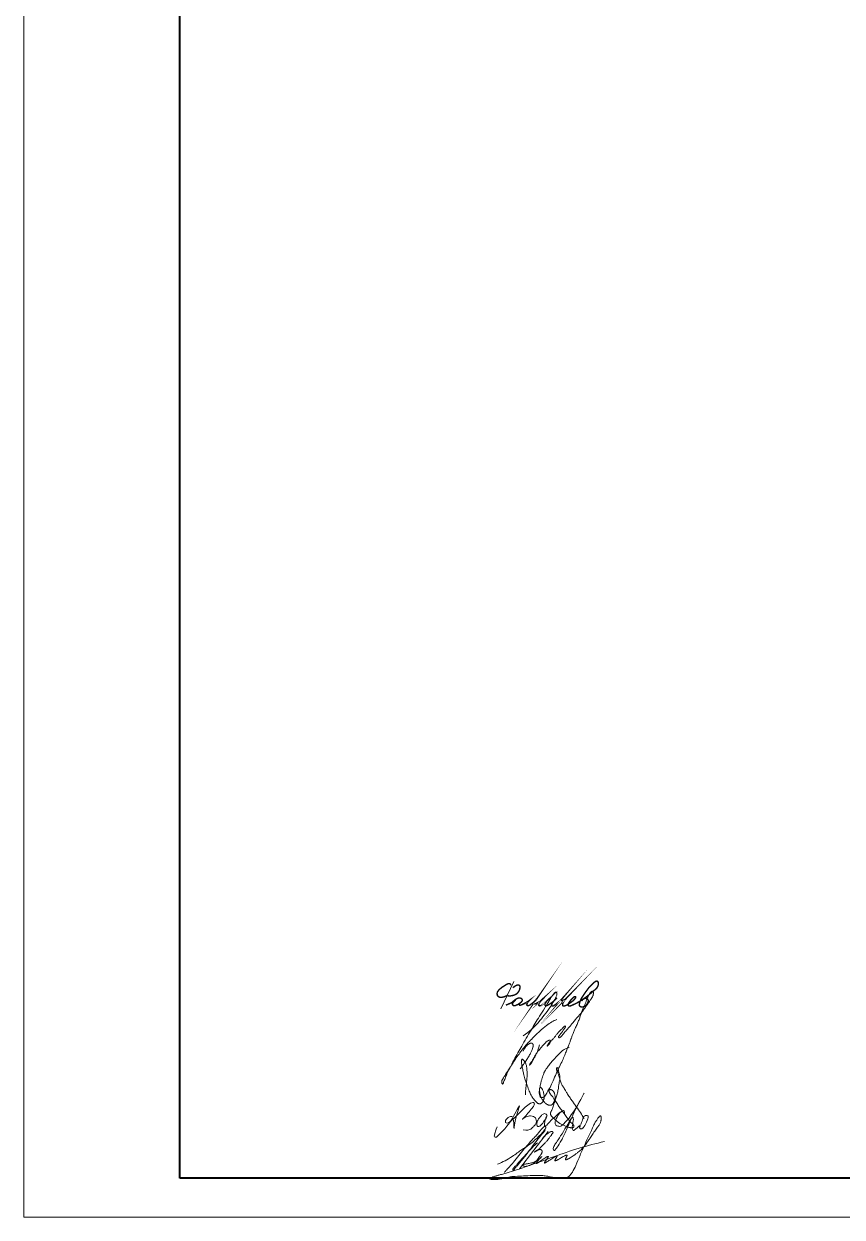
# Model space of a CAD drawing. Header units: millimetres. Extents: x 0 to 420, y 0 to 297.
# Drawn here: x 0 to 105, y 0 to 153.1 of the extents above; entities that cross this region are included whole.
import ezdxf

# ---------------------------------------------------------------- set-up
doc = ezdxf.new("R2010")
doc.units = ezdxf.units.MM
for name, pattern in [('K5LT32789', [0]), ('K5LT32790', [0]), ('K5LT32791', [0]), ('K5LT_BASIC', [0]), ('K5LT_THIN', [0])]:
    doc.linetypes.add(name, pattern=pattern)

# ---------------------------------------------------------------- blocks, each defined once
blk = doc.blocks.new('U5')
at = {"color": 5, "linetype": 'K5LT32789', "lineweight": 18, "true_color": 0x0000ff}
for points in [[(67.15, 13.03), (66.97, 13.31), (66.68, 13.31), (66.41, 13.04), (66.11, 12.73), (65.86, 12.32), (65.76, 11.76), (65.93, 11.6), (66.22, 11.67), (66.41, 11.85), (66.62, 12.11), (66.91, 12.55), (67.23, 13.19), (66.91, 12.55), (66.8, 12.04), (66.8, 11.74), (66.88, 11.66), (67.01, 11.71), (67.63, 12.41), (68.31, 13.02), (68.65, 13.33), (69.02, 13.57), (69.19, 13.68), (69.32, 13.68), (69.39, 13.49), (69.39, 13.28), (69.39, 13.06), (69.39, 13.49), (69.32, 13.68), (69.19, 13.68), (68.65, 13.33), (68.16, 12.35), (68.16, 11.91), (68.36, 11.71), (68.64, 11.64), (68.93, 11.64), (69.16, 11.87), (69.45, 12.16), (70.39, 13.11), (72.66, 17.32), (70.39, 13.11), (69.59, 11.09), (68.97, 9.79), (68.41, 8.92), (68.05, 8.48), (67.93, 8.58), (67.93, 8.95), (68.19, 9.42), (68.67, 10.05), (69.43, 11.31), (70.2, 12.62), (70.37, 12.79), (70.49, 12.77), (70.53, 12.57), (70.46, 12.12), (70.41, 11.77), (70.34, 11.42), (70.42, 11.16), (70.56, 11.08), (70.76, 11.28), (71.14, 11.58), (71.48, 11.92), (71.26, 11.47), (71.37, 11.37), (71.52, 11.3), (71.69, 11.37), (71.9, 11.58), (72.48, 12.78), (72.41, 13.02), (72.19, 13.08), (71.91, 13.01), (71.73, 12.65), (71.6, 12.24), (71.48, 11.89)], [(60.72, 11.58), (60.55, 11.11), (60.39, 10.65), (60.34, 10.37), (60.46, 10.24), (60.63, 10.24), (60.79, 10.4), (61.25, 10.87), (62.39, 12), (64.02, 15.21), (63.04, 12.81), (62.87, 10.67), (62.87, 12.65), (62.67, 12.96), (62.2, 12.86), (61.87, 12.54), (61.76, 12.25), (61.87, 12.05), (62.16, 12.05), (62.87, 12.65), (63.83, 13.61), (64.49, 14.27), (65.24, 14.77), (65.57, 14.67), (65.49, 14.4), (65.3, 14.05), (64.67, 13.31), (64.14, 12.68), (63.78, 12.44), (64.48, 12.92), (65.05, 13.02), (65.41, 12.94), (65.66, 12.76), (65.77, 12.45), (65.77, 12.1), (65.55, 11.77), (65.33, 11.55), (64.98, 11.2), (64.6, 11.11), (64.07, 11.21)]]:
    blk.add_open_spline(points, degree=3, dxfattribs=at)
blk = doc.blocks.new('U6')
at = {"color": 5, "linetype": 'K5LT32790', "lineweight": 18, "true_color": 0x0000ff}
blk.add_open_spline([(64.36, 15.68), (64.39, 16.76), (64.66, 17.99), (64.53, 19.28), (64.46, 19.54), (64.4, 19.7), (64.32, 19.85), (64.24, 19.98), (64.16, 20.09), (64.1, 20.17), (64.05, 20.21), (64.02, 20.24), (64, 20.25), (63.99, 20.26), (63.97, 20.27), (63.96, 20.27), (63.96, 20.27), (63.95, 20.27), (63.94, 20.27), (63.94, 20.27), (63.93, 20.27), (63.93, 20.27), (63.92, 20.26), (63.92, 20.26), (63.91, 20.25), (63.91, 20.24), (63.9, 20.23), (63.9, 20.22), (63.89, 20.21), (63.89, 20.18), (63.88, 20.16), (63.87, 20.12), (63.87, 20.06), (63.87, 19.98), (63.87, 19.88), (63.87, 19.76), (63.88, 19.63), (63.9, 19.49), (63.94, 19.32), (63.99, 19.08), (64.06, 18.72), (64.16, 18.21), (64.33, 17.57), (64.58, 16.88), (64.83, 16.23), (65.06, 15.69), (65.29, 15.3), (65.51, 15.02), (65.7, 14.82), (65.84, 14.68), (65.95, 14.6), (66.01, 14.57), (66.06, 14.55), (66.11, 14.54), (66.15, 14.54), (66.2, 14.53), (66.25, 14.54), (66.29, 14.55), (66.33, 14.56), (66.37, 14.58), (66.4, 14.6), (66.43, 14.62), (66.46, 14.65), (66.5, 14.68), (66.54, 14.74), (66.59, 14.82), (66.65, 14.92), (66.7, 15.04), (66.74, 15.16), (66.77, 15.27), (66.78, 15.38), (66.77, 15.5), (66.76, 15.65), (66.72, 15.84), (66.67, 16.05), (66.6, 16.24), (66.55, 16.37), (66.49, 16.46), (66.45, 16.52), (66.41, 16.57), (66.38, 16.6), (66.35, 16.63), (66.33, 16.64), (66.32, 16.65), (66.3, 16.65), (66.3, 16.65), (66.29, 16.66), (66.28, 16.66), (66.27, 16.65), (66.27, 16.65), (66.26, 16.65), (66.26, 16.65), (66.25, 16.64), (66.24, 16.64), (66.24, 16.63), (66.23, 16.62), (66.22, 16.61), (66.21, 16.59), (66.2, 16.57), (66.19, 16.54), (66.18, 16.5), (66.17, 16.45), (66.16, 16.39), (66.16, 16.32), (66.16, 16.25), (66.17, 16.14), (66.2, 15.99), (66.24, 15.79), (66.29, 15.57), (66.37, 15.37), (66.46, 15.18), (66.58, 15.01), (66.71, 14.83), (66.86, 14.68), (67, 14.55), (67.13, 14.47), (67.23, 14.41), (67.32, 14.38), (67.4, 14.36), (67.48, 14.35), (67.54, 14.35), (67.59, 14.35), (67.64, 14.36), (67.68, 14.37), (67.71, 14.39), (67.74, 14.41), (67.78, 14.44), (67.82, 14.48), (67.87, 14.53), (67.92, 14.6), (67.98, 14.69), (68.04, 14.8), (68.09, 14.93), (68.13, 15.06), (68.16, 15.2), (68.17, 15.35), (68.16, 15.51), (68.14, 15.67), (68.11, 15.82), (68.07, 15.95), (68.02, 16.04), (67.98, 16.12), (67.93, 16.18), (67.88, 16.22), (67.83, 16.26), (67.78, 16.29), (67.73, 16.32), (67.68, 16.34), (67.63, 16.36), (67.59, 16.36), (67.56, 16.36), (67.53, 16.36), (67.5, 16.35), (67.48, 16.35), (67.46, 16.34), (67.44, 16.32), (67.42, 16.31), (67.4, 16.3), (67.39, 16.29), (67.39, 16.28), (67.38, 16.27), (67.38, 16.25), (67.37, 16.24), (67.37, 16.23), (67.37, 16.21), (67.37, 16.2), (67.38, 16.17), (67.38, 16.15), (67.39, 16.11), (67.42, 16.07), (67.45, 16), (67.49, 15.92), (67.55, 15.82), (67.62, 15.7), (67.73, 15.57), (67.89, 15.38), (68.09, 15.09), (68.36, 14.68), (68.67, 14.16), (69.08, 13.61), (69.49, 13.08), (69.83, 12.61), (70.07, 12.26), (70.27, 12.07), (70.4, 11.96), (70.47, 11.88), (70.52, 11.81), (70.55, 11.76), (70.57, 11.71), (70.58, 11.67), (70.58, 11.64), (70.59, 11.62), (70.58, 11.6), (70.58, 11.59), (70.58, 11.58), (70.57, 11.57), (70.56, 11.55), (70.56, 11.54), (70.55, 11.53), (70.53, 11.52), (70.52, 11.51), (70.5, 11.5), (70.47, 11.49), (70.43, 11.48), (70.4, 11.47), (70.35, 11.46), (70.3, 11.46), (70.23, 11.46), (70.15, 11.48), (70.02, 11.5), (69.83, 11.55), (69.56, 11.65), (69.23, 11.8), (68.88, 11.97), (68.61, 12.14), (68.39, 12.32), (68.19, 12.5), (67.98, 12.69), (67.8, 12.86), (67.68, 12.99), (67.63, 13.07), (67.6, 13.13), (67.59, 13.18), (67.58, 13.22), (67.57, 13.27), (67.57, 13.31), (67.58, 13.36), (67.59, 13.41), (67.61, 13.46), (67.63, 13.53), (67.68, 13.62), (67.74, 13.77), (67.82, 13.96), (67.91, 14.23), (68, 14.51), (68.12, 14.82), (68.26, 15.19), (68.41, 15.67), (68.54, 16.22), (68.62, 16.73), (68.67, 17.14), (68.73, 17.46), (68.78, 17.72), (68.79, 17.94), (68.77, 18.1), (68.74, 18.27), (68.69, 18.45), (68.64, 18.64), (68.61, 18.81), (68.58, 18.94), (68.55, 19.03), (68.53, 19.08), (68.51, 19.12), (68.5, 19.14), (68.49, 19.15), (68.48, 19.16), (68.47, 19.17), (68.46, 19.17), (68.45, 19.18), (68.44, 19.18), (68.44, 19.18), (68.43, 19.18), (68.42, 19.18), (68.41, 19.17), (68.41, 19.17), (68.4, 19.17), (68.39, 19.16), (68.38, 19.15), (68.37, 19.15), (68.36, 19.14), (68.35, 19.13), (68.35, 19.12), (68.34, 19.11), (68.34, 19.09), (68.34, 19.08), (68.33, 19.06), (68.33, 19.03), (68.34, 19), (68.35, 18.97), (68.36, 18.92), (68.38, 18.87), (68.41, 18.8), (68.46, 18.71), (68.5, 18.6), (68.54, 18.46), (68.59, 18.31), (68.66, 18.1), (68.74, 17.86), (68.83, 17.58), (68.9, 17.33), (68.98, 17.1), (69.09, 16.91), (69.21, 16.71), (69.35, 16.49), (69.51, 16.21), (69.72, 15.84), (70, 15.42), (70.31, 14.97), (70.61, 14.55), (71.15, 13.79), (71.58, 13.16), (71.91, 12.65)], degree=3, knots=[0, 0, 0, 0, 23.088924, 25.905784, 27.368497, 28.578535, 29.721875, 30.813961, 31.805183, 32.534012, 32.992903, 33.225793, 33.377047, 33.48833, 33.574551, 33.643805, 33.701224, 33.750367, 33.79387, 33.833355, 33.872141, 33.912355, 33.95659, 34.00557, 34.061357, 34.126468, 34.204109, 34.298549, 34.415744, 34.564555, 34.759459, 35.028229, 35.412864, 35.997175, 36.728139, 37.568941, 38.433825, 39.401332, 40.578431, 42.235398, 44.569602, 48.269133, 53.187712, 58.58434, 63.764044, 67.778676, 70.998143, 73.369834, 75.349816, 76.796874, 77.581324, 78.028914, 78.378087, 78.696803, 79.013489, 79.343373, 79.678587, 80.006824, 80.317932, 80.606471, 80.866035, 81.11641, 81.383983, 81.718354, 82.16781, 82.839361, 83.733235, 84.705422, 85.582724, 86.324391, 87.057116, 87.890757, 88.945341, 90.321141, 91.965571, 93.426367, 94.484215, 95.101021, 95.580997, 96.013141, 96.361093, 96.626002, 96.782739, 96.889142, 96.971138, 97.03813, 97.095272, 97.145901, 97.188561, 97.228747, 97.268915, 97.315311, 97.366861, 97.425655, 97.494454, 97.577142, 97.679623, 97.811915, 97.985663, 98.226797, 98.532587, 98.897786, 99.296036, 99.737821, 100.261724, 100.964229, 101.99978, 103.525411, 105.150667, 106.72453, 108.093532, 109.590313, 111.195302, 112.777483, 114.126394, 115.159714, 115.93325, 116.599105, 117.196687, 117.716186, 118.147278, 118.512091, 118.830828, 119.112084, 119.376147, 119.650254, 119.966184, 120.348472, 120.832611, 121.462575, 122.257884, 123.166317, 124.121896, 125.077441, 126.058759, 127.110722, 128.27138, 129.455541, 130.54928, 131.472222, 132.224076, 132.842804, 133.343527, 133.786162, 134.209733, 134.641953, 135.076751, 135.490934, 135.840567, 136.1162, 136.329021, 136.516582, 136.697073, 136.87991, 137.063295, 137.235465, 137.38613, 137.514261, 137.623548, 137.718445, 137.797689, 137.875651, 137.957944, 138.055516, 138.163779, 138.288043, 138.436309, 138.622516, 138.862075, 139.203128, 139.704326, 140.381097, 141.218915, 142.127317, 143.259517, 144.821141, 147.317764, 150.75711, 155.19517, 160.069171, 165.224464, 169.471142, 172.421411, 174.092925, 175.138298, 175.966748, 176.479558, 176.900272, 177.244752, 177.52135, 177.72293, 177.873709, 177.996322, 178.101436, 178.195314, 178.281517, 178.366118, 178.454913, 178.554755, 178.670049, 178.807074, 178.975201, 179.187234, 179.439473, 179.719727, 180.029511, 180.383269, 180.823448, 181.407111, 182.246837, 183.563618, 185.512414, 188.365901, 191.16936, 193.636194, 195.215931, 197.147086, 199.269225, 201.224518, 202.392176, 202.935446, 203.335749, 203.665039, 203.98044, 204.30527, 204.630666, 204.95421, 205.28424, 205.683122, 206.145312, 206.866804, 207.837862, 209.464316, 211.387339, 213.648133, 215.828171, 218.361631, 222.046321, 226.400789, 230.237614, 232.987127, 235.143069, 237.145235, 238.600123, 239.59432, 240.714469, 242.086859, 243.579513, 244.83703, 245.773068, 246.379449, 246.80954, 247.077534, 247.227517, 247.33398, 247.41847, 247.489521, 247.552012, 247.609222, 247.663606, 247.717168, 247.768592, 247.820784, 247.876677, 247.942191, 248.018083, 248.10247, 248.189421, 248.269471, 248.347072, 248.425637, 248.512886, 248.605679, 248.706816, 248.820413, 248.952282, 249.111489, 249.313956, 249.574155, 249.89782, 250.303709, 250.841791, 251.528272, 252.381244, 253.359593, 254.475963, 255.872687, 257.851092, 259.938273, 261.963603, 263.469883, 265.046448, 266.586695, 268.366913, 270.599666, 273.407082, 277.373027, 281.234201, 284.882343, 288.313023, 301, 301, 301, 301], dxfattribs=at)
blk = doc.blocks.new('U7')
at = {"color": 5, "linetype": 'K5LT32790', "lineweight": 18, "true_color": 0x0000ff}
for points, knots in [([(64.07, 23.24), (64.87, 23.8), (65.88, 24.76), (66.97, 26.15), (67.64, 27.03), (68.04, 27.78), (68.29, 28.23), (68.38, 28.47), (68.4, 28.59), (68.41, 28.67), (68.41, 28.71), (68.41, 28.74), (68.4, 28.76), (68.4, 28.78), (68.39, 28.79), (68.38, 28.8), (68.37, 28.81), (68.36, 28.82), (68.35, 28.83), (68.33, 28.84), (68.31, 28.85), (68.3, 28.86), (68.28, 28.86), (68.26, 28.86), (68.24, 28.86), (68.23, 28.86), (68.21, 28.85), (68.2, 28.85), (68.18, 28.84), (68.16, 28.83), (68.14, 28.81), (68.12, 28.79), (68.08, 28.75), (68.02, 28.68), (67.92, 28.56), (67.76, 28.34), (67.54, 27.98), (67.23, 27.46), (66.75, 26.71), (66.01, 25.54), (65.02, 23.91), (63.93, 22.05), (63.03, 20.42), (62.43, 19.29), (62.1, 18.64), (61.93, 18.24), (61.8, 17.94), (61.7, 17.68), (61.61, 17.45), (61.54, 17.27), (61.51, 17.17), (61.48, 17.12), (61.47, 17.11), (61.46, 17.09), (61.46, 17.09), (61.45, 17.08), (61.45, 17.08), (61.44, 17.07), (61.44, 17.07), (61.43, 17.07), (61.43, 17.07), (61.42, 17.07), (61.42, 17.07), (61.42, 17.07), (61.41, 17.07), (61.41, 17.08), (61.41, 17.08), (61.4, 17.08), (61.4, 17.09), (61.39, 17.1), (61.38, 17.11), (61.37, 17.13), (61.36, 17.15), (61.34, 17.19), (61.33, 17.23), (61.32, 17.27), (61.32, 17.32), (61.32, 17.37), (61.32, 17.42), (61.33, 17.48), (61.35, 17.53), (61.38, 17.6), (61.42, 17.67), (61.49, 17.79), (61.63, 18.01), (61.89, 18.43), (62.38, 19.21), (63.1, 20.3), (64.01, 21.62), (65.08, 22.79), (66.12, 23.78), (66.96, 24.54), (67.71, 25.05), (68.17, 25.26), (68.39, 25.37)], [0, 0, 0, 0, 8.550609, 12.054989, 15.548009, 18.191121, 19.498995, 20.058209, 20.381615, 20.589671, 20.716665, 20.79368, 20.851701, 20.900722, 20.944653, 20.985245, 21.025642, 21.06834, 21.115939, 21.168338, 21.224707, 21.283052, 21.340576, 21.394663, 21.443781, 21.488289, 21.53119, 21.575808, 21.625508, 21.683081, 21.754287, 21.848548, 21.98875, 22.223415, 22.641351, 23.38396, 24.591455, 26.333193, 28.725175, 32.394143, 38.444137, 45.386804, 51.336644, 54.759282, 56.550214, 57.736198, 58.581068, 59.410817, 60.190375, 60.748602, 61.044545, 61.139793, 61.19713, 61.237089, 61.267135, 61.290713, 61.309862, 61.325937, 61.339917, 61.352551, 61.36445, 61.376142, 61.388111, 61.400062, 61.412022, 61.424542, 61.439066, 61.45699, 61.479741, 61.509795, 61.550475, 61.607942, 61.688058, 61.795635, 61.922219, 62.059168, 62.198495, 62.342871, 62.495112, 62.658157, 62.830855, 63.02153, 63.245709, 63.594568, 64.237865, 65.516344, 67.957442, 72.253573, 76.989753, 81.977365, 86.090995, 89.562811, 91.905588, 94, 94, 94, 94]), ([(66.16, 22.12), (66.09, 21.72), (65.9, 21.22), (65.61, 20.62), (65.41, 20.3), (65.27, 20.04), (65.19, 19.87), (65.14, 19.78), (65.1, 19.72), (65.07, 19.68), (65.04, 19.64), (65.01, 19.61), (64.98, 19.57), (64.95, 19.55), (64.93, 19.53), (64.92, 19.51), (64.91, 19.51), (64.91, 19.5), (64.9, 19.5), (64.9, 19.5), (64.9, 19.5), (64.89, 19.5), (64.89, 19.5), (64.89, 19.5), (64.89, 19.5), (64.89, 19.5), (64.89, 19.5), (64.89, 19.51), (64.89, 19.51), (64.89, 19.51), (64.89, 19.52), (64.89, 19.52), (64.9, 19.53), (64.9, 19.54), (64.91, 19.56), (64.92, 19.58), (64.93, 19.61), (64.94, 19.64), (64.96, 19.68), (64.98, 19.72), (65.01, 19.77), (65.05, 19.82), (65.11, 19.89), (65.19, 20.01), (65.29, 20.17), (65.41, 20.37), (65.53, 20.57), (65.65, 20.79), (65.79, 21.02), (65.96, 21.27), (66.15, 21.49), (66.31, 21.68), (66.48, 21.88), (66.69, 22.12), (66.92, 22.35), (67.1, 22.53), (67.22, 22.62), (67.28, 22.65), (67.32, 22.67), (67.37, 22.69), (67.41, 22.71), (67.44, 22.71), (67.47, 22.71), (67.49, 22.71), (67.5, 22.71), (67.51, 22.71), (67.52, 22.71), (67.53, 22.7), (67.53, 22.7), (67.54, 22.69), (67.54, 22.69), (67.55, 22.68), (67.55, 22.67), (67.55, 22.66), (67.56, 22.65), (67.56, 22.64), (67.56, 22.62), (67.56, 22.59), (67.55, 22.55), (67.55, 22.51), (67.54, 22.45), (67.53, 22.4), (67.51, 22.35), (67.49, 22.3), (67.47, 22.26), (67.43, 22.21), (67.4, 22.17), (67.36, 22.12), (67.32, 22.08), (67.3, 22.05), (67.27, 22.03), (67.24, 22), (67.22, 21.98), (67.2, 21.97), (67.18, 21.96), (67.18, 21.95), (67.17, 21.95), (67.16, 21.95), (67.16, 21.95), (67.16, 21.94), (67.16, 21.94), (67.15, 21.94), (67.15, 21.94), (67.15, 21.95), (67.15, 21.95), (67.15, 21.95), (67.15, 21.95), (67.15, 21.95), (67.15, 21.95), (67.15, 21.96), (67.15, 21.96), (67.15, 21.96), (67.15, 21.97), (67.16, 21.98), (67.16, 21.99), (67.17, 22), (67.18, 22.02), (67.19, 22.04), (67.2, 22.06), (67.21, 22.08), (67.23, 22.11), (67.25, 22.13), (67.27, 22.18), (67.3, 22.24), (67.34, 22.3), (67.4, 22.37), (67.47, 22.44), (67.57, 22.53), (67.7, 22.64), (67.82, 22.76), (67.93, 22.9), (68.03, 23.02), (68.15, 23.16), (68.27, 23.3), (68.38, 23.45), (68.51, 23.61), (68.66, 23.77), (68.83, 23.93), (68.99, 24.08), (69.11, 24.21), (69.19, 24.3), (69.25, 24.36), (69.29, 24.41), (69.34, 24.46), (69.37, 24.49), (69.39, 24.51), (69.41, 24.52), (69.42, 24.53), (69.43, 24.53), (69.44, 24.53), (69.44, 24.54), (69.45, 24.54), (69.45, 24.54), (69.46, 24.53), (69.46, 24.53), (69.46, 24.53), (69.47, 24.53), (69.47, 24.53), (69.47, 24.52), (69.48, 24.52), (69.48, 24.51), (69.48, 24.5), (69.49, 24.49), (69.49, 24.48), (69.49, 24.46), (69.49, 24.44), (69.49, 24.42), (69.49, 24.4), (69.49, 24.37), (69.48, 24.35), (69.47, 24.33), (69.46, 24.3), (69.43, 24.26), (69.39, 24.21), (69.33, 24.13), (69.25, 24.03), (69.15, 23.9), (69.06, 23.76), (68.97, 23.62), (68.88, 23.51), (68.81, 23.41), (68.75, 23.34), (68.7, 23.28), (68.66, 23.24), (68.63, 23.21), (68.62, 23.18), (68.61, 23.16), (68.61, 23.15), (68.6, 23.13), (68.6, 23.12), (68.6, 23.1), (68.6, 23.09), (68.61, 23.07), (68.61, 23.06), (68.62, 23.05), (68.62, 23.04), (68.63, 23.03), (68.63, 23.03), (68.64, 23.02), (68.64, 23.02), (68.65, 23.02), (68.65, 23.02), (68.66, 23.01), (68.67, 23.01), (68.68, 23.01), (68.69, 23.02), (68.71, 23.02), (68.72, 23.03), (68.75, 23.04), (68.78, 23.05), (68.82, 23.07), (68.86, 23.1), (68.91, 23.14), (68.96, 23.18), (69.01, 23.24), (69.09, 23.33), (69.19, 23.46), (69.33, 23.65), (69.54, 23.89), (69.81, 24.17), (70.1, 24.51), (70.41, 24.9), (70.72, 25.28), (71.04, 25.64), (71.36, 26), (71.68, 26.39), (71.98, 26.82), (72.27, 27.25), (72.56, 27.63), (72.78, 27.97), (72.94, 28.22), (73.02, 28.39), (73.05, 28.5), (73.07, 28.59), (73.08, 28.66), (73.09, 28.72), (73.09, 28.76), (73.09, 28.79), (73.09, 28.83), (73.08, 28.85), (73.07, 28.88), (73.06, 28.9), (73.05, 28.92), (73.04, 28.94), (73.02, 28.95), (73.01, 28.96), (73, 28.97), (72.98, 28.98), (72.97, 28.98), (72.96, 28.99), (72.94, 28.99), (72.93, 28.99), (72.91, 28.98), (72.89, 28.98), (72.87, 28.97), (72.85, 28.96), (72.82, 28.95), (72.79, 28.92), (72.75, 28.9), (72.72, 28.86), (72.69, 28.82), (72.65, 28.77), (72.61, 28.7), (72.56, 28.62), (72.48, 28.48), (72.38, 28.28), (72.26, 28.01), (72.15, 27.7), (72.03, 27.39), (71.89, 27.05), (71.73, 26.69), (71.58, 26.29), (71.43, 25.87), (71.28, 25.43), (71.09, 24.95), (70.86, 24.44), (70.62, 23.95), (70.45, 23.51), (70.34, 23.21), (70.28, 23.04), (70.24, 22.93), (70.19, 22.79), (70.1, 22.54), (69.96, 22.18), (69.77, 21.72), (69.56, 21.19), (69.32, 20.57), (69.01, 19.87), (68.6, 19.06), (68.2, 18.17), (67.82, 17.28), (67.47, 16.52), (67.13, 16.01), (66.97, 15.69), (66.87, 15.54), (66.81, 15.48), (66.76, 15.44), (66.71, 15.41), (66.66, 15.38), (66.6, 15.36), (66.55, 15.35), (66.49, 15.34), (66.44, 15.34), (66.4, 15.34), (66.37, 15.35), (66.35, 15.35), (66.33, 15.36), (66.31, 15.37), (66.3, 15.38), (66.29, 15.39), (66.28, 15.41), (66.26, 15.42), (66.25, 15.45), (66.24, 15.48), (66.23, 15.52), (66.21, 15.59), (66.19, 15.68), (66.16, 15.79), (66.14, 15.92), (66.13, 16.04), (66.14, 16.17), (66.16, 16.32), (66.2, 16.51), (66.24, 16.76), (66.3, 17.09), (66.38, 17.47), (66.5, 17.81), (66.59, 18.09), (66.67, 18.31), (66.74, 18.52), (66.85, 18.74), (67, 18.98), (67.23, 19.3), (67.56, 19.73), (68.01, 20.24), (68.48, 20.76), (68.92, 21.18), (69.25, 21.46), (69.5, 21.6), (69.73, 21.7), (69.89, 21.75), (69.99, 21.78)], [0, 0, 0, 0, 9.050129, 12.27524, 15.459, 17.73484, 19.057413, 19.710841, 20.186256, 20.578255, 20.920156, 21.263228, 21.624829, 21.943402, 22.174143, 22.29629, 22.36276, 22.406894, 22.439057, 22.464194, 22.484922, 22.502166, 22.516262, 22.528133, 22.539447, 22.552242, 22.56817, 22.588053, 22.611987, 22.639741, 22.672744, 22.715192, 22.776687, 22.87041, 23.023044, 23.2152, 23.446308, 23.698853, 24.014406, 24.364067, 24.793807, 25.28352, 25.941626, 26.877925, 28.429965, 30.348657, 32.240773, 33.898399, 35.948367, 38.485583, 40.825304, 42.59187, 44.267244, 46.970047, 49.74801, 51.863744, 52.701471, 53.104911, 53.483029, 53.862972, 54.210178, 54.473163, 54.650607, 54.780151, 54.882015, 54.96597, 55.037892, 55.101774, 55.160577, 55.215489, 55.269733, 55.3265, 55.390437, 55.464507, 55.552848, 55.661752, 55.802045, 55.996896, 56.278982, 56.657771, 57.087852, 57.530059, 57.926999, 58.28654, 58.645161, 59.086887, 59.580412, 60.070145, 60.456808, 60.770321, 61.020502, 61.287434, 61.539711, 61.751465, 61.877288, 61.951174, 62.001019, 62.037083, 62.064047, 62.085222, 62.102691, 62.117816, 62.131035, 62.143011, 62.154708, 62.167188, 62.181333, 62.197688, 62.21651, 62.238222, 62.264236, 62.296726, 62.338711, 62.394112, 62.469848, 62.581386, 62.750144, 62.953234, 63.151975, 63.325302, 63.501424, 63.750698, 64.126703, 64.655732, 65.239268, 65.888652, 66.649933, 67.724768, 68.970934, 70.450533, 71.673771, 72.965674, 74.199734, 75.716608, 77.191491, 78.669398, 80.263602, 82.259995, 84.0227, 85.431088, 86.180031, 86.82002, 87.357354, 87.830339, 88.196682, 88.427814, 88.563885, 88.657509, 88.728451, 88.784957, 88.831759, 88.871976, 88.907862, 88.941164, 88.973333, 89.002363, 89.031139, 89.061129, 89.097204, 89.139544, 89.190239, 89.252182, 89.329582, 89.428874, 89.559889, 89.727893, 89.910432, 90.08993, 90.259821, 90.437176, 90.634512, 90.867411, 91.167757, 91.627014, 92.382088, 93.419966, 94.672454, 96.030915, 97.344377, 98.512333, 99.382533, 100.080146, 100.642761, 101.098523, 101.416568, 101.614452, 101.761411, 101.888131, 102.002041, 102.112642, 102.228685, 102.353162, 102.475542, 102.582798, 102.67162, 102.744553, 102.805473, 102.857643, 102.905538, 102.953137, 103.003348, 103.057077, 103.11538, 103.180499, 103.255316, 103.343787, 103.451799, 103.589159, 103.775473, 104.036879, 104.381072, 104.782032, 105.231565, 105.731185, 106.331113, 107.131661, 108.329516, 110.150194, 112.636877, 115.501671, 119.160964, 122.898631, 126.952961, 130.409086, 134.037174, 137.994275, 142.035946, 146.041027, 149.822245, 153.085433, 155.385996, 156.523495, 157.344961, 158.084473, 158.656408, 159.032405, 159.319553, 159.62593, 159.882585, 160.081757, 160.265654, 160.447561, 160.63144, 160.806021, 160.962993, 161.100471, 161.220792, 161.327559, 161.424857, 161.521276, 161.623153, 161.736504, 161.863212, 162.008568, 162.179889, 162.387514, 162.643846, 162.945007, 163.264358, 163.6135, 164.014772, 164.533206, 165.020618, 165.794064, 166.857794, 168.64401, 171.006738, 173.517367, 176.204619, 178.789913, 181.800729, 185.264053, 188.598832, 192.086757, 196.039981, 200.351441, 204.98312, 208.606796, 211.174086, 212.324149, 212.840152, 213.814159, 215.76165, 218.911517, 222.760316, 227.121283, 231.883071, 238.054257, 244.879079, 252.670992, 260.372327, 267.206768, 271.910472, 274.294825, 275.442431, 276.007431, 276.456493, 276.872537, 277.298483, 277.734538, 278.182349, 278.627236, 279.027811, 279.347916, 279.582846, 279.760539, 279.906542, 280.032941, 280.152577, 280.276179, 280.413989, 280.572354, 280.762102, 281.004984, 281.334701, 281.830666, 282.557033, 283.530703, 284.521091, 285.429966, 286.323075, 287.47734, 288.942216, 290.783007, 293.428229, 296.57457, 299.586331, 301.717918, 303.359613, 305.016414, 306.799751, 308.827327, 311.560281, 315.955926, 321.284596, 327.290578, 331.929165, 335.294372, 337.07654, 338.608554, 341, 341, 341, 341]), ([(64.05, 21.31), (64.21, 21.56), (64.4, 21.88), (64.7, 22.15), (64.82, 22.23), (64.91, 22.28), (64.98, 22.31), (65.03, 22.32), (65.07, 22.33), (65.1, 22.33), (65.13, 22.33), (65.16, 22.32), (65.19, 22.31), (65.21, 22.3), (65.24, 22.28), (65.26, 22.27), (65.28, 22.25), (65.3, 22.22), (65.32, 22.2), (65.33, 22.18), (65.34, 22.15), (65.35, 22.13), (65.36, 22.09), (65.36, 22.06), (65.36, 22.01), (65.35, 21.94), (65.33, 21.86), (65.31, 21.74), (65.25, 21.58), (65.15, 21.35), (64.99, 21), (64.76, 20.57), (64.49, 20.14), (64.22, 19.76), (63.97, 19.4), (63.8, 19.16), (63.7, 19.03)], [0, 0, 0, 0, 6.031327, 7.224988, 8.103691, 8.779791, 9.271523, 9.620615, 9.879085, 10.092232, 10.278511, 10.453749, 10.630111, 10.818394, 11.017829, 11.223201, 11.427374, 11.623322, 11.806227, 11.978077, 12.150954, 12.337468, 12.550087, 12.799771, 13.111892, 13.519386, 14.078895, 14.842107, 15.895849, 17.445078, 19.990893, 23.601088, 27.190299, 30.147219, 32.759048, 36, 36, 36, 36])]:
    blk.add_open_spline(points, degree=3, knots=knots, dxfattribs=at)
blk = doc.blocks.new('U8')
at = {"color": 5, "linetype": 'K5LT32790', "lineweight": 18, "true_color": 0x0000ff}
blk.add_line((67.26, 11), (63.61, 6.2), dxfattribs=at)
for points, knots in [([(66.57, 10.09), (66.74, 10.3), (66.97, 10.56), (67.31, 10.8), (67.47, 10.89), (67.58, 10.96), (67.65, 10.99), (67.69, 11), (67.72, 11), (67.75, 11), (67.77, 11), (67.79, 10.99), (67.81, 10.99), (67.83, 10.98), (67.85, 10.97), (67.86, 10.95), (67.87, 10.94), (67.88, 10.93), (67.89, 10.92), (67.89, 10.91), (67.9, 10.9), (67.9, 10.89), (67.9, 10.88), (67.9, 10.86), (67.9, 10.85), (67.89, 10.83), (67.89, 10.81), (67.87, 10.78), (67.86, 10.75), (67.83, 10.71), (67.78, 10.66), (67.72, 10.58), (67.64, 10.48), (67.55, 10.35), (67.45, 10.2), (67.32, 10.01), (67.13, 9.78), (66.9, 9.55), (66.67, 9.31), (66.48, 9.12), (66.33, 8.96), (66.22, 8.84), (66.12, 8.74), (66.05, 8.67), (65.98, 8.62), (65.92, 8.58), (65.86, 8.54), (65.79, 8.49), (65.71, 8.45), (65.64, 8.41), (65.59, 8.39), (65.56, 8.37), (65.54, 8.36), (65.53, 8.36), (65.52, 8.35), (65.52, 8.35), (65.51, 8.35), (65.51, 8.35), (65.5, 8.35), (65.5, 8.35), (65.5, 8.35), (65.5, 8.35), (65.5, 8.35), (65.5, 8.35), (65.5, 8.35), (65.5, 8.35), (65.5, 8.35), (65.5, 8.35), (65.5, 8.35), (65.51, 8.36), (65.51, 8.36), (65.51, 8.36), (65.52, 8.36), (65.52, 8.37), (65.53, 8.37), (65.54, 8.38), (65.56, 8.39), (65.58, 8.4), (65.61, 8.43), (65.66, 8.46), (65.72, 8.5), (65.79, 8.54), (65.87, 8.58), (65.96, 8.62), (66.04, 8.65), (66.12, 8.66), (66.2, 8.67), (66.26, 8.67), (66.31, 8.67), (66.35, 8.66), (66.37, 8.65), (66.4, 8.64), (66.41, 8.63), (66.43, 8.62), (66.44, 8.6), (66.45, 8.59), (66.46, 8.57), (66.47, 8.55), (66.48, 8.52), (66.49, 8.49), (66.5, 8.45), (66.5, 8.42), (66.5, 8.37), (66.49, 8.33), (66.48, 8.28), (66.46, 8.23), (66.43, 8.16), (66.37, 8.08), (66.29, 7.95), (66.16, 7.77), (66.01, 7.53), (65.82, 7.29), (65.62, 7.08), (65.44, 6.93), (65.28, 6.83), (65.11, 6.75), (64.91, 6.68), (64.71, 6.6), (64.54, 6.53), (64.42, 6.5), (64.35, 6.5), (64.3, 6.5), (64.26, 6.51), (64.22, 6.52), (64.18, 6.53), (64.14, 6.55), (64.1, 6.57), (64.07, 6.59), (64.05, 6.6), (64.04, 6.61), (64.02, 6.63), (64, 6.64), (63.99, 6.65), (63.99, 6.66), (63.98, 6.67), (63.98, 6.68), (63.99, 6.69), (63.99, 6.7), (64, 6.71), (64.01, 6.72), (64.02, 6.73), (64.04, 6.74), (64.07, 6.75), (64.1, 6.76), (64.15, 6.77), (64.21, 6.79), (64.28, 6.8), (64.39, 6.82), (64.53, 6.84), (64.74, 6.88), (65.01, 6.93), (65.31, 7.01), (65.61, 7.12), (65.85, 7.24), (66.02, 7.35), (66.15, 7.46), (66.25, 7.54), (66.32, 7.61), (66.37, 7.65), (66.4, 7.69), (66.42, 7.71), (66.44, 7.73), (66.45, 7.74), (66.46, 7.75), (66.46, 7.76), (66.47, 7.77), (66.47, 7.77), (66.47, 7.78), (66.48, 7.78), (66.48, 7.78), (66.48, 7.78), (66.48, 7.78), (66.48, 7.78), (66.47, 7.78), (66.47, 7.78), (66.47, 7.78), (66.47, 7.78), (66.47, 7.78), (66.46, 7.77), (66.46, 7.77), (66.45, 7.76), (66.44, 7.75), (66.42, 7.74), (66.4, 7.72), (66.38, 7.69), (66.35, 7.66), (66.3, 7.61), (66.24, 7.54), (66.14, 7.44), (66.03, 7.31), (65.92, 7.18), (65.84, 7.07), (65.79, 7.01), (65.76, 6.97), (65.74, 6.94), (65.73, 6.92), (65.73, 6.91), (65.72, 6.9), (65.72, 6.89), (65.72, 6.88), (65.72, 6.87), (65.73, 6.87), (65.73, 6.87), (65.74, 6.86), (65.75, 6.87), (65.76, 6.87), (65.77, 6.87), (65.79, 6.88), (65.82, 6.89), (65.85, 6.91), (65.9, 6.93), (65.95, 6.97), (66.03, 7.02), (66.14, 7.09), (66.3, 7.2), (66.51, 7.34), (66.75, 7.5), (66.94, 7.63), (67.07, 7.71), (67.14, 7.75), (67.19, 7.77), (67.22, 7.79), (67.25, 7.8), (67.27, 7.8), (67.28, 7.8), (67.29, 7.8), (67.3, 7.8), (67.31, 7.8), (67.31, 7.79), (67.31, 7.78), (67.31, 7.77), (67.31, 7.76), (67.3, 7.75), (67.3, 7.74), (67.29, 7.72), (67.28, 7.7), (67.26, 7.67), (67.24, 7.63), (67.2, 7.58), (67.15, 7.49), (67.07, 7.39), (66.99, 7.27), (66.92, 7.17), (66.87, 7.1), (66.84, 7.06), (66.83, 7.03), (66.82, 7.01), (66.81, 6.99), (66.81, 6.98), (66.81, 6.97), (66.81, 6.96), (66.81, 6.96), (66.81, 6.95), (66.82, 6.95), (66.82, 6.94), (66.83, 6.94), (66.85, 6.94), (66.86, 6.95), (66.88, 6.96), (66.91, 6.97), (66.94, 6.98), (66.99, 7.01), (67.04, 7.04), (67.12, 7.09), (67.23, 7.16), (67.4, 7.27), (67.61, 7.41), (67.85, 7.57), (68.04, 7.69), (68.17, 7.77), (68.25, 7.81), (68.29, 7.83), (68.33, 7.85), (68.36, 7.85), (68.38, 7.86), (68.39, 7.86), (68.4, 7.86), (68.41, 7.85), (68.42, 7.85), (68.42, 7.84), (68.42, 7.83), (68.42, 7.81), (68.42, 7.8), (68.41, 7.79), (68.41, 7.77), (68.4, 7.75), (68.38, 7.72), (68.36, 7.68), (68.33, 7.63), (68.29, 7.55), (68.24, 7.47), (68.2, 7.4), (68.17, 7.35), (68.16, 7.32), (68.15, 7.3), (68.14, 7.28), (68.14, 7.27), (68.14, 7.26), (68.14, 7.26), (68.14, 7.25), (68.14, 7.24), (68.15, 7.23), (68.16, 7.23), (68.17, 7.22), (68.18, 7.22), (68.2, 7.23), (68.22, 7.23), (68.25, 7.24), (68.28, 7.25), (68.33, 7.27), (68.39, 7.3), (68.47, 7.34), (68.58, 7.4), (68.75, 7.5), (68.97, 7.63), (69.2, 7.77), (69.37, 7.86), (69.49, 7.92), (69.55, 7.94), (69.59, 7.96), (69.62, 7.96), (69.65, 7.97), (69.66, 7.97), (69.68, 7.96), (69.69, 7.96), (69.7, 7.95), (69.7, 7.94), (69.71, 7.93), (69.71, 7.92), (69.7, 7.9), (69.7, 7.89), (69.7, 7.88), (69.69, 7.86), (69.68, 7.83), (69.67, 7.8), (69.64, 7.75), (69.61, 7.68), (69.57, 7.61), (69.54, 7.55), (69.52, 7.5), (69.51, 7.47), (69.5, 7.45), (69.5, 7.44), (69.5, 7.42), (69.5, 7.41), (69.5, 7.4), (69.51, 7.39), (69.51, 7.38), (69.52, 7.37), (69.53, 7.37), (69.54, 7.37), (69.55, 7.36), (69.56, 7.36), (69.58, 7.36), (69.6, 7.37), (69.63, 7.37), (69.66, 7.38), (69.71, 7.4), (69.76, 7.42), (69.83, 7.46), (69.92, 7.5), (70.05, 7.58), (70.24, 7.7), (70.49, 7.86), (70.77, 8.06), (71.04, 8.26), (71.28, 8.46), (71.5, 8.65), (71.7, 8.85), (71.91, 9.08), (72.13, 9.36), (72.37, 9.71), (72.65, 10.14), (72.98, 10.63), (73.33, 11.14), (73.66, 11.59), (73.89, 11.91), (73.99, 12.13), (74.03, 12.26), (74.06, 12.39), (74.07, 12.5), (74.08, 12.62), (74.08, 12.73), (74.08, 12.81), (74.07, 12.87), (74.06, 12.9), (74.05, 12.93), (74.04, 12.95), (74.04, 12.96), (74.03, 12.97), (74.02, 12.98), (74.02, 12.99), (74.01, 12.99), (74, 12.99), (74, 12.99), (73.99, 13), (73.98, 13), (73.97, 12.99), (73.96, 12.99), (73.95, 12.99), (73.94, 12.98), (73.92, 12.97), (73.9, 12.96), (73.88, 12.94), (73.85, 12.91), (73.82, 12.88), (73.77, 12.82), (73.7, 12.74), (73.61, 12.61), (73.5, 12.45), (73.39, 12.27), (73.26, 12.07), (73.14, 11.83), (72.99, 11.51), (72.79, 11.03), (72.45, 10.3), (71.95, 9.25), (71.37, 7.99), (70.91, 6.76), (70.49, 5.94), (70.2, 5.5), (70.04, 5.31), (69.92, 5.21), (69.82, 5.14), (69.7, 5.07), (69.57, 5.02), (69.41, 4.98), (69.22, 4.95), (69, 4.94), (68.71, 4.95), (68.32, 5.01), (67.81, 5.11), (67.22, 5.25), (66.61, 5.34), (65.95, 5.37), (65.13, 5.34), (64.14, 5.28), (63.13, 5.25), (62.31, 5.17), (61.71, 5.01), (61.26, 4.89), (60.87, 4.83), (60.56, 4.81), (60.31, 4.82), (60.11, 4.83), (59.97, 4.85), (59.89, 4.87), (59.85, 4.88), (59.83, 4.89), (59.81, 4.89), (59.8, 4.9), (59.79, 4.9), (59.79, 4.91), (59.78, 4.91), (59.78, 4.91), (59.78, 4.92), (59.78, 4.92), (59.78, 4.92), (59.78, 4.93), (59.78, 4.93), (59.78, 4.94), (59.78, 4.94), (59.78, 4.95), (59.79, 4.95), (59.79, 4.96), (59.8, 4.96), (59.81, 4.97), (59.82, 4.98), (59.84, 4.99), (59.86, 5.01), (59.9, 5.03), (59.95, 5.05), (60.02, 5.08), (60.13, 5.13), (60.27, 5.18), (60.43, 5.24), (60.59, 5.29), (60.77, 5.35), (60.96, 5.4), (61.19, 5.46), (61.54, 5.55), (62.19, 5.73), (63.35, 6.09), (65.34, 6.78), (68.04, 7.76), (71.2, 8.88), (73.41, 9.45), (74.51, 9.69)], [0, 0, 0, 0, 6.158308, 7.924944, 9.397219, 10.421772, 10.878244, 11.151197, 11.36381, 11.548551, 11.718723, 11.877713, 12.036027, 12.196544, 12.358164, 12.506286, 12.632493, 12.736928, 12.819521, 12.898812, 12.980771, 13.07523, 13.173556, 13.279268, 13.396608, 13.531064, 13.690326, 13.886288, 14.140321, 14.494376, 15.023758, 15.795804, 16.773927, 17.9322, 19.328256, 21.031002, 23.191239, 26.01508, 28.508359, 30.764949, 32.158381, 33.57364, 34.542076, 35.296285, 35.858711, 36.382363, 36.930279, 37.613953, 38.340853, 38.974758, 39.36394, 39.584276, 39.729431, 39.831741, 39.905683, 39.959643, 39.999056, 40.02768, 40.048222, 40.062694, 40.072775, 40.079767, 40.084961, 40.089793, 40.09578, 40.104088, 40.115492, 40.13093, 40.149822, 40.171984, 40.197656, 40.229358, 40.269864, 40.322352, 40.391158, 40.483151, 40.610685, 40.79026, 41.065436, 41.512004, 42.088709, 42.770629, 43.467951, 44.184491, 44.869892, 45.483626, 46.046275, 46.524145, 46.915912, 47.196275, 47.40917, 47.586207, 47.738846, 47.877531, 48.013016, 48.157728, 48.31924, 48.502929, 48.715108, 48.96183, 49.243774, 49.540729, 49.8478, 50.172102, 50.537958, 50.965281, 51.494288, 52.20384, 53.298857, 54.917421, 57.240739, 59.738769, 62.02238, 63.698303, 65.037791, 66.331625, 68.02956, 69.84719, 71.368716, 72.206354, 72.649589, 72.981788, 73.276043, 73.570472, 73.929446, 74.299002, 74.63126, 74.848184, 75.010867, 75.161965, 75.335461, 75.49506, 75.620009, 75.719661, 75.802316, 75.875542, 75.946386, 76.021533, 76.107513, 76.21105, 76.339562, 76.501776, 76.708489, 76.973585, 77.315523, 77.75974, 78.342864, 79.120835, 80.18625, 81.706721, 83.852292, 86.465219, 88.951659, 90.978666, 92.487594, 93.76585, 94.760654, 95.480574, 95.959313, 96.294546, 96.536659, 96.714464, 96.846112, 96.943809, 97.01613, 97.069288, 97.107887, 97.1354, 97.154486, 97.167231, 97.175363, 97.180572, 97.184743, 97.189776, 97.197329, 97.209122, 97.228653, 97.258997, 97.303617, 97.365208, 97.448469, 97.559514, 97.706462, 97.900415, 98.157187, 98.500801, 98.971779, 99.653407, 100.680484, 102.16221, 103.578184, 104.648543, 105.155236, 105.478521, 105.704428, 105.867108, 105.985778, 106.07285, 106.137041, 106.188892, 106.233202, 106.275598, 106.31862, 106.370033, 106.436882, 106.52608, 106.645289, 106.803787, 107.01342, 107.289946, 107.655243, 108.141506, 108.800592, 109.730549, 111.109505, 113.317286, 115.629589, 117.547768, 118.521059, 119.084698, 119.470627, 119.745056, 119.943042, 120.086716, 120.191551, 120.26935, 120.330025, 120.382672, 120.435962, 120.498121, 120.565387, 120.641314, 120.728412, 120.840736, 120.985691, 121.174077, 121.421722, 121.753873, 122.217132, 122.901613, 123.981872, 125.172225, 126.200607, 126.79256, 127.136357, 127.367267, 127.532062, 127.652773, 127.742537, 127.810135, 127.865237, 127.915133, 127.96426, 128.015006, 128.071903, 128.142719, 128.234954, 128.356669, 128.517397, 128.729164, 129.007855, 129.375448, 129.864201, 130.525978, 131.458654, 132.841604, 135.051627, 137.371779, 139.298243, 140.282632, 140.852634, 141.243893, 141.523176, 141.725905, 141.87456, 141.985024, 142.069602, 142.138778, 142.20217, 142.268885, 142.347585, 142.446693, 142.552857, 142.668386, 142.796019, 142.962407, 143.184377, 143.493216, 143.947083, 144.660187, 145.445963, 146.126993, 146.522898, 146.755674, 146.914043, 147.029277, 147.105459, 147.165051, 147.224298, 147.295401, 147.367417, 147.434207, 147.504148, 147.585142, 147.684943, 147.81179, 147.975245, 148.18721, 148.463335, 148.825333, 149.305406, 149.95641, 150.882496, 152.258218, 154.475246, 156.620318, 158.321251, 159.038433, 159.502054, 159.828856, 160.066775, 160.243468, 160.37743, 160.482373, 160.569441, 160.648431, 160.728415, 160.81803, 160.908084, 160.998756, 161.091733, 161.206325, 161.353931, 161.549093, 161.818906, 162.212882, 162.829199, 163.508952, 164.099592, 164.445709, 164.650604, 164.788255, 164.903661, 165.007576, 165.109001, 165.194462, 165.26938, 165.338661, 165.406872, 165.478408, 165.557687, 165.64939, 165.758763, 165.891992, 166.05668, 166.262506, 166.522189, 166.853055, 167.279787, 167.839914, 168.596742, 169.679428, 171.288032, 173.772391, 176.439711, 179.127961, 181.338538, 183.565781, 185.724368, 187.964675, 190.532192, 193.913297, 197.664225, 202.240399, 207.365977, 211.891604, 214.950288, 216.260728, 217.307529, 218.226173, 219.136534, 220.048062, 220.900546, 221.546871, 221.9542, 222.219116, 222.412338, 222.560372, 222.677648, 222.773298, 222.853632, 222.923292, 222.978973, 223.025473, 223.071419, 223.126411, 223.191335, 223.263092, 223.344759, 223.440037, 223.553558, 223.691355, 223.86161, 224.075985, 224.352298, 224.720891, 225.244768, 226.022651, 227.234024, 228.694978, 230.400721, 232.151975, 234.169342, 236.596891, 240.264912, 245.911745, 254.96485, 266.835794, 277.658947, 284.885559, 287.882731, 289.514301, 290.547995, 291.464177, 292.424746, 293.549213, 294.775006, 296.163908, 297.809999, 299.883699, 302.703567, 306.933828, 311.679125, 316.501759, 320.996631, 326.836537, 335.266963, 343.465594, 349.957026, 354.09066, 357.579706, 360.721275, 362.932241, 364.823848, 366.400364, 367.448979, 368.024725, 368.279323, 368.440012, 368.5553, 368.642037, 368.709291, 368.762747, 368.806287, 368.842721, 368.874182, 368.900514, 368.926113, 368.952467, 368.982922, 369.016093, 369.053534, 369.097024, 369.148696, 369.211201, 369.287947, 369.383467, 369.504023, 369.658723, 369.861852, 370.138802, 370.52869, 371.119523, 372.038078, 373.203074, 374.521743, 375.833878, 377.215726, 378.767848, 380.290034, 382.688597, 387.074598, 395.697937, 410.437499, 434.93092, 461.366967, 487, 487, 487, 487]), ([(60.79, 6.79), (61.43, 7.07), (62.31, 7.51), (63.28, 8.22), (63.84, 8.62), (64.37, 8.96), (64.94, 9.35), (65.55, 9.86), (66.13, 10.4), (66.56, 10.86), (66.8, 11.17), (66.91, 11.34), (66.96, 11.43), (66.98, 11.48), (66.99, 11.51), (66.99, 11.53), (67, 11.55), (66.99, 11.56), (66.99, 11.57), (66.99, 11.58), (66.98, 11.59), (66.98, 11.6), (66.97, 11.6), (66.97, 11.61), (66.96, 11.62), (66.95, 11.63), (66.93, 11.64), (66.92, 11.64), (66.91, 11.64), (66.9, 11.65), (66.89, 11.65), (66.88, 11.65), (66.87, 11.64), (66.85, 11.64), (66.83, 11.63), (66.81, 11.62), (66.78, 11.61), (66.75, 11.58), (66.69, 11.54), (66.62, 11.48), (66.53, 11.39), (66.41, 11.26), (66.26, 11.08), (66.05, 10.82), (65.75, 10.48), (65.33, 10.04), (64.81, 9.46), (64.19, 8.74), (63.51, 7.91), (62.9, 7.13), (62.36, 6.51), (61.96, 6.09), (61.75, 5.84), (61.66, 5.74)], [0, 0, 0, 0, 6.997069, 9.684036, 11.958352, 13.801956, 16.01059, 18.791875, 21.670898, 23.899271, 25.047829, 25.598015, 25.892727, 26.052221, 26.139763, 26.200238, 26.24818, 26.289354, 26.326598, 26.358724, 26.389054, 26.419587, 26.454991, 26.494445, 26.537325, 26.581963, 26.625959, 26.666366, 26.702295, 26.736616, 26.772293, 26.811665, 26.854853, 26.903993, 26.962474, 27.036776, 27.136139, 27.279193, 27.487047, 27.788774, 28.205883, 28.811868, 29.540442, 30.580231, 32.089095, 34.083011, 36.578424, 39.886091, 43.512937, 47.235171, 49.742529, 51.659752, 53, 53, 53, 53]), ([(65.9, 9.55), (65.45, 9.17), (64.87, 8.51), (64.13, 7.72), (63.68, 7.22), (63.34, 6.83), (63.09, 6.57), (62.92, 6.4), (62.83, 6.29), (62.78, 6.21), (62.75, 6.15), (62.74, 6.12), (62.73, 6.11), (62.73, 6.09), (62.73, 6.08), (62.74, 6.07), (62.74, 6.06), (62.74, 6.05), (62.75, 6.04), (62.75, 6.04), (62.76, 6.03), (62.77, 6.02), (62.78, 6.01), (62.78, 6.01), (62.79, 6), (62.79, 6), (62.8, 6), (62.8, 6), (62.81, 6), (62.82, 6), (62.82, 6), (62.83, 6), (62.84, 6.01), (62.85, 6.01), (62.86, 6.02), (62.87, 6.03), (62.88, 6.05), (62.89, 6.07), (62.91, 6.1), (62.94, 6.15), (62.97, 6.2), (63.01, 6.26), (63.05, 6.32), (63.09, 6.37), (63.16, 6.44), (63.25, 6.53), (63.37, 6.66), (63.53, 6.86), (63.74, 7.13), (64.04, 7.5), (64.49, 8.06), (65.44, 9.32), (66.26, 10.39), (66.9, 11.17)], [0, 0, 0, 0, 8.178432, 12.15831, 15.070494, 17.531291, 19.273091, 20.178709, 20.817045, 21.283464, 21.53398, 21.648694, 21.722599, 21.78122, 21.832226, 21.879091, 21.922147, 21.96438, 22.009673, 22.061502, 22.117512, 22.171651, 22.219212, 22.258261, 22.286197, 22.310683, 22.335173, 22.364818, 22.395245, 22.426071, 22.458431, 22.49359, 22.533039, 22.578657, 22.632971, 22.699648, 22.784579, 22.898948, 23.06169, 23.316251, 23.620656, 23.948896, 24.25354, 24.580173, 24.971844, 25.549963, 26.340789, 27.51106, 29.012071, 31.099326, 34.219642, 38.953672, 53, 53, 53, 53])]:
    blk.add_open_spline(points, degree=3, knots=knots, dxfattribs=at)
blk = doc.blocks.new('U9')
at = {"color": 7, "linetype": 'K5LT32791', "lineweight": 18}
blk.add_line((61.19, 26.72), (62.89, 30.22), dxfattribs=at)
at = {"color": 7, "linetype": 'K5LT32791', "const_width": 0.18}
for points in [[(63.63, 27.43), (63.57, 27.35), (63.56, 27.32), (63.56, 27.28), (63.57, 27.24), (63.6, 27.22), (63.64, 27.19), (63.71, 27.19), (63.8, 27.21), (63.94, 27.27), (64.15, 27.37), (64.45, 27.54), (64.72, 27.7), (64.97, 27.88), (64.66, 27.57), (64.58, 27.41), (64.54, 27.28), (64.54, 27.2), (64.59, 27.15), (64.67, 27.12), (64.79, 27.15), (65, 27.26), (65.25, 27.44), (65.47, 27.63), (65.59, 27.76), (65.8, 27.99), (65.95, 28.2), (65.73, 27.87), (65.57, 27.66), (65.5, 27.55), (65.48, 27.5), (65.48, 27.44), (65.5, 27.4), (65.53, 27.37), (65.58, 27.36), (65.67, 27.37), (65.79, 27.44), (66.21, 27.67), (66.46, 27.88), (66.64, 28.06), (66.72, 28.13), (66.35, 27.75), (66.19, 27.55), (66.12, 27.44), (66.1, 27.36), (66.07, 27.26), (66.08, 27.17), (66.12, 27.13), (66.17, 27.11), (66.23, 27.1), (66.28, 27.11), (66.41, 27.16), (66.58, 27.29), (66.77, 27.44), (67.04, 27.68), (67.39, 28.01), (67.44, 28.05), (67.08, 27.69), (66.93, 27.5), (66.89, 27.4), (66.87, 27.32), (66.87, 27.23), (66.9, 27.15), (66.95, 27.11), (67.04, 27.12), (67.2, 27.18), (67.35, 27.26), (67.59, 27.42), (67.78, 27.55), (67.98, 27.7), (68.4, 28.13), (67.98, 27.69), (67.81, 27.46), (67.74, 27.31), (67.72, 27.23), (67.73, 27.18), (67.74, 27.12), (67.78, 27.1), (67.82, 27.08), (67.9, 27.09), (68.01, 27.13), (68.24, 27.3), (68.85, 27.79), (69.3, 28.29), (69, 27.93), (68.95, 27.87), (68.95, 27.82), (68.96, 27.79), (69, 27.78), (69.09, 27.78), (69.26, 27.85), (69.39, 27.9), (69.56, 28.03), (69.7, 28.17), (69.75, 28.22), (69.45, 27.9), (69.3, 27.68), (69.2, 27.52), (69.15, 27.39), (69.13, 27.31), (69.13, 27.17), (69.15, 27.12), (69.21, 27.08), (69.35, 27.08), (69.54, 27.15), (69.7, 27.22), (69.86, 27.33), (70.08, 27.48), (70.28, 27.62), (70.42, 27.72), (70.58, 27.87), (70.72, 28.03), (70.8, 28.14), (70.81, 28.2), (70.8, 28.24), (70.79, 28.28), (70.76, 28.3), (70.71, 28.3), (70.6, 28.25), (70.47, 28.15), (70.22, 27.89), (69.99, 27.59), (69.89, 27.42), (69.87, 27.36), (69.85, 27.26), (69.86, 27.16), (69.89, 27.11), (69.94, 27.09), (70.02, 27.08), (70.17, 27.11), (70.36, 27.19), (70.92, 27.45), (71.39, 27.72), (71.64, 27.9), (72.11, 28.2), (73, 28.93), (73.5, 29.36), (73.67, 29.67), (73.73, 29.88), (73.72, 30.08), (73.66, 30.19), (73.62, 30.26), (73.56, 30.28), (73.49, 30.28), (73.35, 30.24), (73.21, 30.14), (72.8, 29.76), (72.48, 29.41), (72.03, 28.81), (71.52, 28.03), (71.34, 27.59), (71.28, 27.33), (71.28, 27.17), (71.36, 27.04), (71.44, 27), (71.55, 26.96), (71.7, 26.96), (71.89, 27.03), (72.15, 27.17), (72.26, 27.32), (72.35, 27.48), (72.41, 27.66), (72.43, 27.81), (72.35, 27.95), (72.25, 28.04), (72.15, 28.07), (72.03, 28.07), (71.85, 28), (71.7, 27.9), (71.63, 27.81), (71.6, 27.73)], [(62.45, 29.73), (62.45, 29.87), (62.37, 29.94), (62.24, 29.96), (62.04, 29.92), (61.72, 29.72), (61.27, 29.43), (60.94, 29.13), (60.77, 28.89), (60.72, 28.66), (60.76, 28.44), (60.9, 28.29), (61.11, 28.2), (61.33, 28.2), (61.61, 28.26), (61.83, 28.36), (61.98, 28.45)], [(62.74, 29.44), (62.94, 29.57), (63.06, 29.66), (63.24, 29.75), (63.42, 29.79), (63.61, 29.73), (63.65, 29.62), (63.65, 29.43), (63.62, 29.2), (63.5, 28.96), (63.35, 28.76), (63.2, 28.63), (63, 28.52), (62.74, 28.44), (62.43, 28.38), (62.25, 28.38), (62.13, 28.4), (62.08, 28.45)], [(61.86, 27.2), (62.66, 27.54), (62.86, 27.74), (63.06, 27.91), (63.28, 28.04), (63.46, 28.11), (63.68, 28.11), (63.84, 28.05), (63.95, 27.91), (63.95, 27.77), (63.83, 27.59), (63.66, 27.46), (63.44, 27.31), (63.24, 27.22), (63.04, 27.13), (62.84, 27.13), (62.74, 27.2), (62.7, 27.3), (62.7, 27.41), (62.79, 27.58), (63.02, 27.81), (63.11, 27.87)]]:
    blk.add_lwpolyline(points, dxfattribs=at)
blk = doc.blocks.new('U10')
at = {"color": 7, "linetype": 'K5LT_THIN', "lineweight": 18}
for p, q in [((0, 0), (0, 297)), ((420, 0), (0, 0))]:
    blk.add_line(p, q, dxfattribs=at)
at = {"color": 150, "linetype": 'K5LT_BASIC', "lineweight": 40, "true_color": 0x0080ff}
for p, q in [((20, 5), (20, 292)), ((415, 5), (20, 5))]:
    blk.add_line(p, q, dxfattribs=at)

msp = doc.modelspace()

# ---------------------------------------------------------------- block references
for name in ['U10', 'U9', 'U7', 'U6', 'U5', 'U8']:
    msp.add_blockref(name, (0, 0))

doc.saveas('drawing.dxf')
